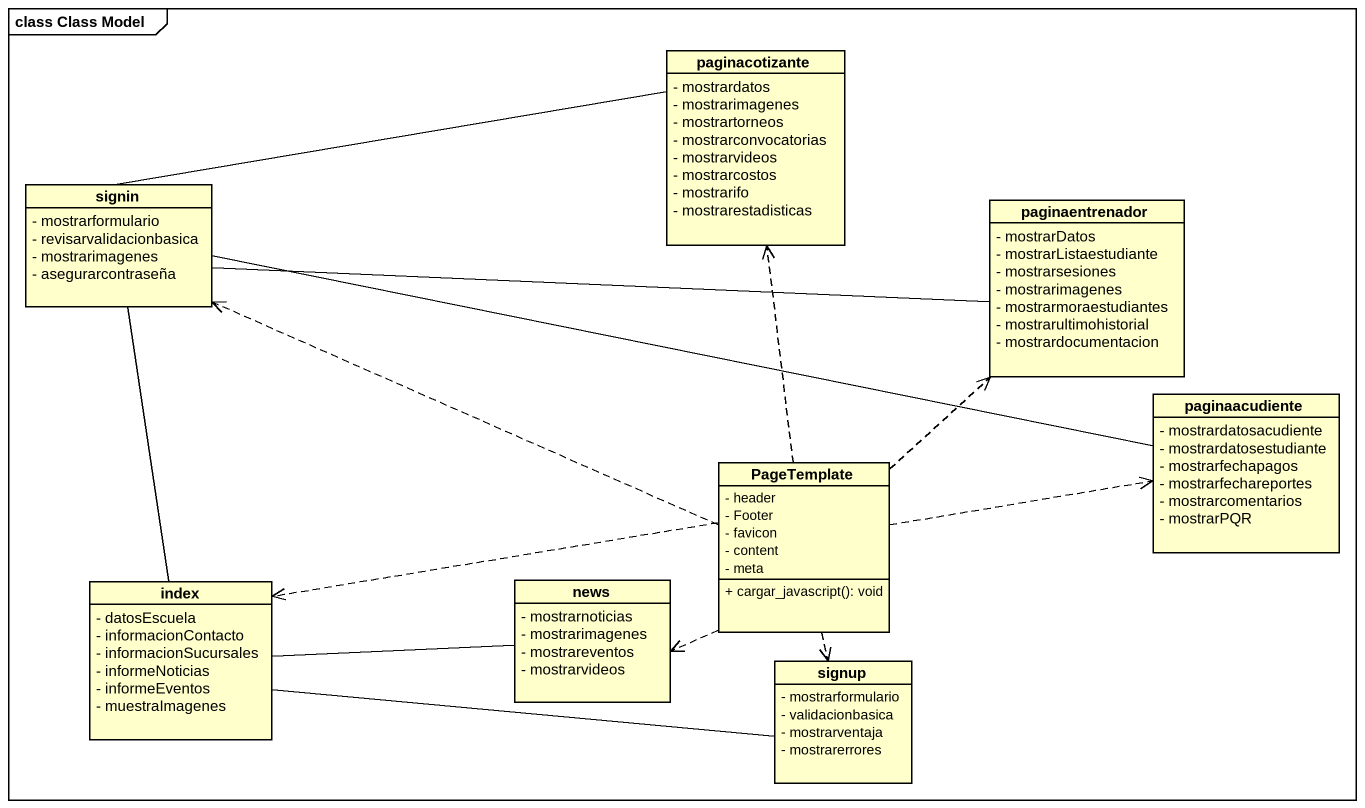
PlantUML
@startuml
mainframe class Class Model
hide circle
hide empty members
skinparam classAttributeIconSize 0
class paginacotizante {
  - mostrardatos
  - mostrarimagenes
  - mostrartorneos
  - mostrarconvocatorias
  - mostrarvideos
  - mostrarcostos
  - mostrarifo
  - mostrarestadisticas
}
class signin {
  - mostrarformulario
  - revisarvalidacionbasica
  - mostrarimagenes
  - asegurarcontraseña
}
class paginaentrenador {
  - mostrarDatos
  - mostrarListaestudiante
  - mostrarsesiones
  - mostrarimagenes
  - mostrarmoraestudiantes
  - mostrarultimohistorial
  - mostrardocumentacion
}
class paginaacudiente {
  - mostrardatosacudiente
  - mostrardatosestudiante
  - mostrarfechapagos
  - mostrarfechareportes
  - mostrarcomentarios
  - mostrarPQR
}
class PageTemplate {
  - header
  - Footer
  - favicon
  - content
  - meta
  + cargar_javascript(): void
}
class index {
  - datosEscuela
  - informacionContacto
  - informacionSucursales
  - informeNoticias
  - informeEventos
  - muestraImagenes
}
class news {
  - mostrarnoticias
  - mostrarimagenes
  - mostrareventos
  - mostrarvideos
}
class signup {
  - mostrarformulario
  - validacionbasica
  - mostrarventaja
  - mostrarerrores
}
signin -right- paginacotizante
signin -right- paginaentrenador
signin -right- paginaacudiente
PageTemplate .up.> paginacotizante
PageTemplate .left.> signin
PageTemplate .up.> paginaentrenador
PageTemplate .right.> paginaacudiente
PageTemplate .left.> index
PageTemplate .left.> news
PageTemplate ..> signup
index -up- signin
index -right- news
index -right- signup
@enduml
